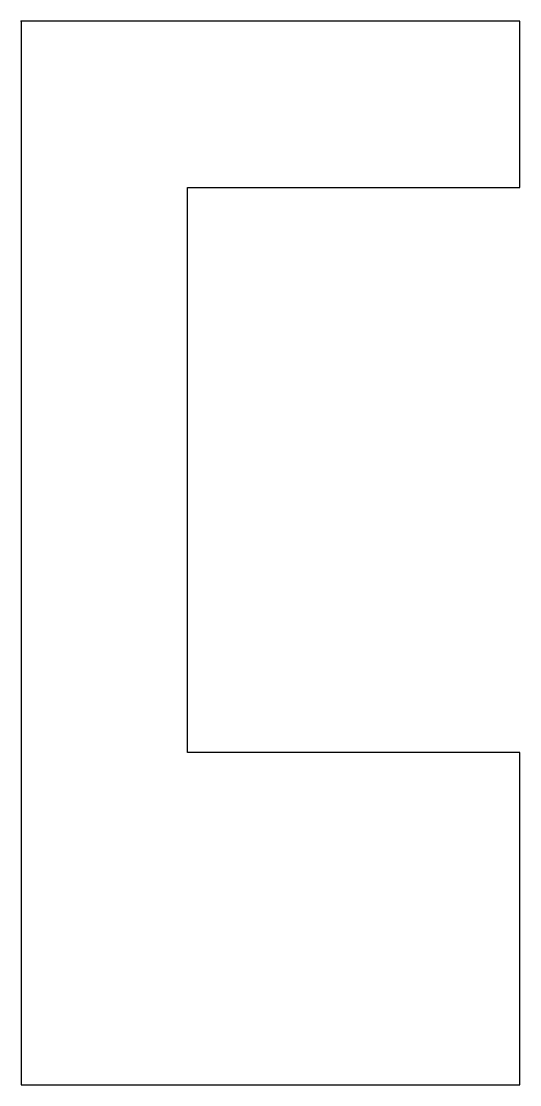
# Model space of a CAD drawing. Header units: millimetres. Extents: x 0 to 15, y -32 to 0.
import ezdxf

# ---------------------------------------------------------------- set-up
doc = ezdxf.new("R2010")
doc.units = ezdxf.units.MM
doc.layers.get('0').update_dxf_attribs({"linetype": 'CONTINUOUS'})

msp = doc.modelspace()

# ---------------------------------------------------------------- linework, layer by layer
for p, q in [((0, 0), (0, -32)), ((15, 0), (0, 0)), ((15, -5), (15, 0)), ((5, -22), (5, -5)), ((5, -5), (15, -5)), ((15, -22), (5, -22)), ((15, -32), (15, -22)), ((0, -32), (15, -32))]:
    msp.add_line(p, q)
msp.add_point((0, 0))

doc.saveas('drawing.dxf')
